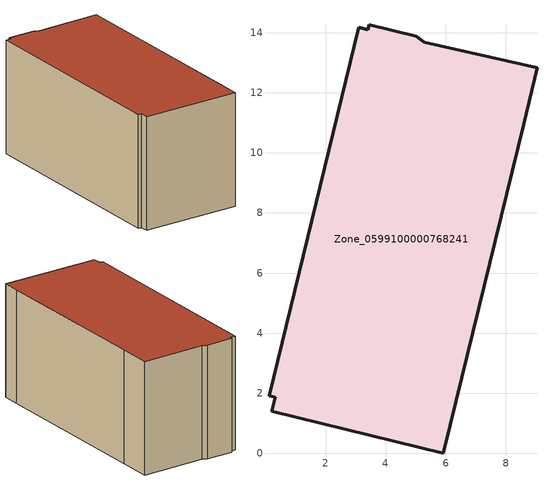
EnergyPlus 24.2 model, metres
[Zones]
Zone_0599100000768241
 floor ground (C_G): 5.29,13.68 9.04,12.84 8.59,10.95 6.14,0.95 5.92,0 0.2,1.39 0.32,1.86 0.12,1.91 3.1,14.18 3.41,14.1 3.45,14.27 5.02,13.88 z0
 wall outside (C_F): 5.02,13.88 3.45,14.27 3.41,14.1 3.1,14.18 0.12,1.91 0.32,1.86 0.2,1.39 5.92,0 6.14,0.95 8.59,10.95 9.04,12.84 5.29,13.68 5.02,13.88 z0:6.74
 roof outside (C_R): 9.04,12.84 5.29,13.68 5.02,13.88 3.45,14.27 3.41,14.1 3.1,14.18 0.12,1.91 0.32,1.86 0.2,1.39 5.92,0 6.14,0.95 8.59,10.95 z6.74
[BUILDING]
Pand.0599100000768241: North Axis=0; Terrain=City; Loads Convergence Tolerance Value=0.04; Temperature Convergence Tolerance Value=0.4; Solar Distribution=FullExterior; Maximum Number of Warmup Days=25; Minimum Number of Warmup Days=1
[Site:Location]
Rotterdam.The.Hague.AP_ZH_NLD Design_Conditions: Latitude=51.96; Longitude=4.45; Time Zone=1; Elevation=-4.5
[SITE:GROUNDTEMPERATURE:BUILDINGSURFACE]
18, 18, 18, 18, 18, 18, 18, 18, 18, 18, 18, 18
[MATERIAL] Thermal Absorptance=0.9; Solar Absorptance=0.7; Visible Absorptance=0.7
Name | Roughness | Thickness | Conductivity | Density | Specific Heat
G.TC.1946 | MediumSmooth | 0.15 | 1 | 540 | 1210
F.TC.1946 | Rough | 0.3 | 0.857143 | 1920 | 840
R.TC.1946 | MediumRough | 0.2 | 0.909091 | 1500 | 1000
[CONSTRUCTION]
C_G: G.TC.1946
C_F: F.TC.1946
C_R: R.TC.1946
[ZONE]
Zone_0599100000768241: Type=1; Multiplier=1; Ceiling Height=Autocalculate; Volume=Autocalculate; Floor Area=autocalculate; Part of Total Floor Area=Yes
[ZONEINFILTRATION:DESIGNFLOWRATE]
Infil_Zone_0599100000768241: Zone or ZoneList or Space or SpaceList=Zone_0599100000768241; Schedule=AlwaysOn; Design Flow Rate Calculation Method=Flow/Area; Flow Rate per Floor Area=0.003; Constant Term Coefficient=1; Temperature Term Coefficient=0; Velocity Term Coefficient=0; Velocity Squared Term Coefficient=0
[HVACTEMPLATE:ZONE:IDEALLOADSAIRSYSTEM]
Zone_0599100000768241: Maximum Heating Supply Air Temperature=50; Minimum Cooling Supply Air Temperature=13; Maximum Heating Supply Air Humidity Ratio=0.0156; Minimum Cooling Supply Air Humidity Ratio=0.0077; Heating Limit=NoLimit; Cooling Limit=NoLimit; Dehumidification Control Type=ConstantSensibleHeatRatio; Cooling Sensible Heat Ratio=0.7; Dehumidification Setpoint=60; Humidification Control Type=None; Humidification Setpoint=30; Outdoor Air Method=None; Outdoor Air Flow Rate per Person=0.00944; Outdoor Air Flow Rate per Zone Floor Area=0; Outdoor Air Flow Rate per Zone=0; Demand Controlled Ventilation Type=None; Outdoor Air Economizer Type=NoEconomizer; Heat Recovery Type=None; Sensible Heat Recovery Effectiveness=0.7; Latent Heat Recovery Effectiveness=0.65
[ZONECONTROL:THERMOSTAT]
ThermostatControl_Zone_0599100000768241: Zone or ZoneList=Zone_0599100000768241; Control Type Schedule=DualSetpointControlType; Control 1=Thermostat_Zone_0599100000768241; Temperature Difference Between Cutout And Setpoint=0
[THERMOSTATSETPOINT:DUALSETPOINT]
Thermostat_Zone_0599100000768241: Heating Setpoint Temperature Schedule=HeatingSetpoint_Zone_0599100000768241; Cooling Setpoint Temperature Schedule=CoolingSetpoint_Zone_0599100000768241
[SCHEDULE:COMPACT]
HeatingSetpoint_Zone_0599100000768241: Through: 12/31, For: AllDays, Until: 24:00, 21
CoolingSetpoint_Zone_0599100000768241: Through: 12/31, For: AllDays, Until: 24:00, 24
DualSetpointControlType: Through: 12/31, For: AllDays, Until: 24:00, 4
AlwaysOn: Through: 12/31, For: AllDays, Until: 24:00, 1
